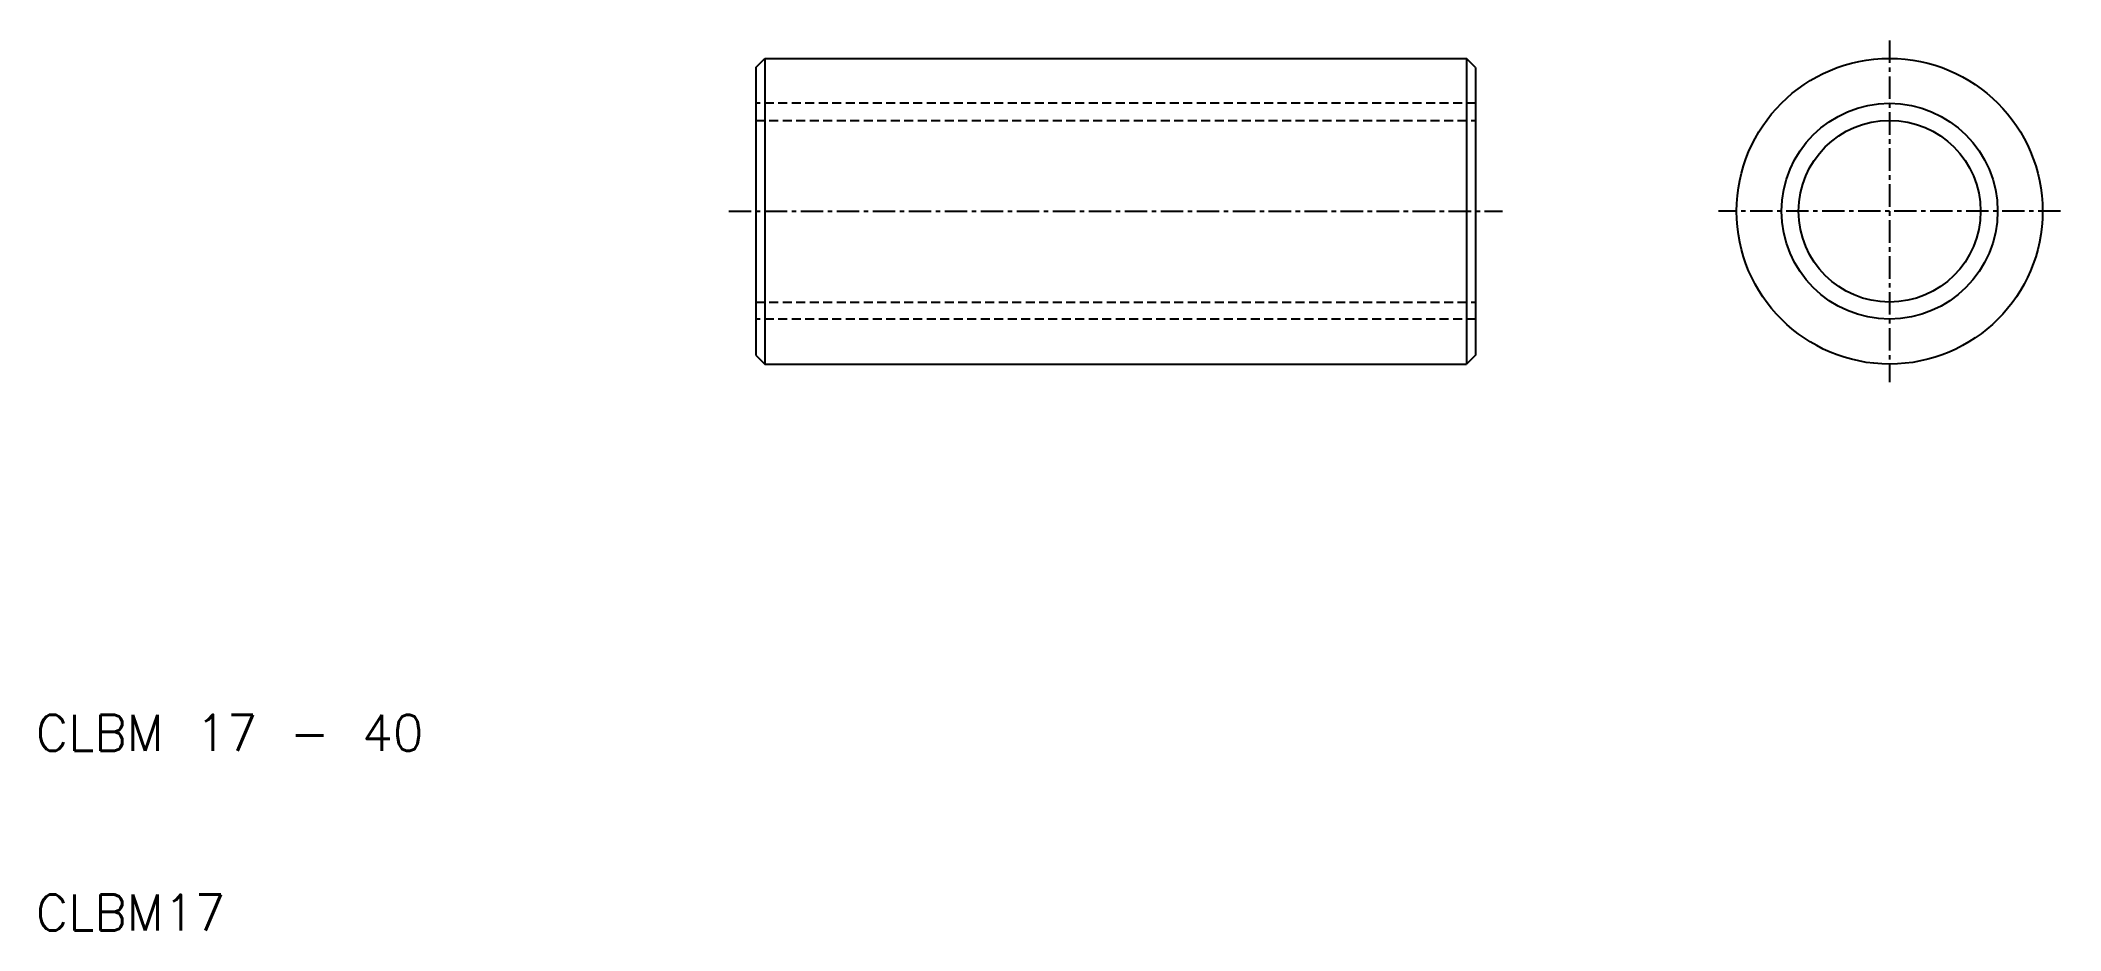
# Model space of a CAD drawing. Extents: x 10 to 122, y 10 to 59.
import ezdxf

# ---------------------------------------------------------------- set-up
doc = ezdxf.new("R2010")
doc.units = 0
doc.linetypes.add('CENTER', pattern=[2, 1.25, -0.25, 0.25, -0.25])
doc.linetypes.add('DASHED', pattern=[0.75, 0.5, -0.25])
doc.layers.get('0').update_dxf_attribs({"linetype": 'CONTINUOUS'})
doc.layers.add('CENTER', color=1, linetype='CENTER')
doc.styles.get("Standard").update_dxf_attribs({"font": 'txt.shx', "bigfont": 'extfont.shx'})

msp = doc.modelspace()

# ---------------------------------------------------------------- linework, layer by layer
at = {"color": 7, "linetype": 'CONTINUOUS'}
for p, q in [((50, 58), (50.5, 58.5)), ((50.5, 58.5), (89.5, 58.5)), ((50.5, 58.5), (50.5, 41.5)), ((89.5, 58.5), (89.5, 41.5)), ((90, 58), (89.5, 58.5)), ((50, 58), (50, 42)), ((90, 58), (90, 42)), ((50, 42), (50.5, 41.5)), ((90, 42), (89.5, 41.5)), ((50.5, 41.5), (89.5, 41.5))]:
    msp.add_line(p, q, dxfattribs=at)
at = {"color": 3, "linetype": 'DASHED'}
for p, q in [((90, 56), (50, 56)), ((50, 55.053), (90, 55.053)), ((50, 44.947), (90, 44.947)), ((90, 44), (50, 44))]:
    msp.add_line(p, q, dxfattribs=at)
at = {"color": 7, "linetype": 'CONTINUOUS'}
for radius in [8.5, 5.053]:
    msp.add_circle((113, 50), radius, dxfattribs=at)
at = {"color": 3, "linetype": 'CONTINUOUS'}
msp.add_circle((113, 50), 6, dxfattribs=at)
at = {"layer": 'CENTER', "color": 1, "linetype": 'CENTER'}
for p, q in [((113, 59.5), (113, 40.5)), ((48.5, 50), (91.5, 50)), ((122.5, 50), (103.5, 50))]:
    msp.add_line(p, q, dxfattribs=at)

# ---------------------------------------------------------------- texts
at = {"color": 7, "linetype": 'CONTINUOUS'}
for s, p in [('CLBM 17 - 40', (10, 20)), ('CLBM17', (10, 10))]:
    msp.add_text(s, height=2, dxfattribs=at).set_placement(p)

doc.saveas('drawing.dxf')
